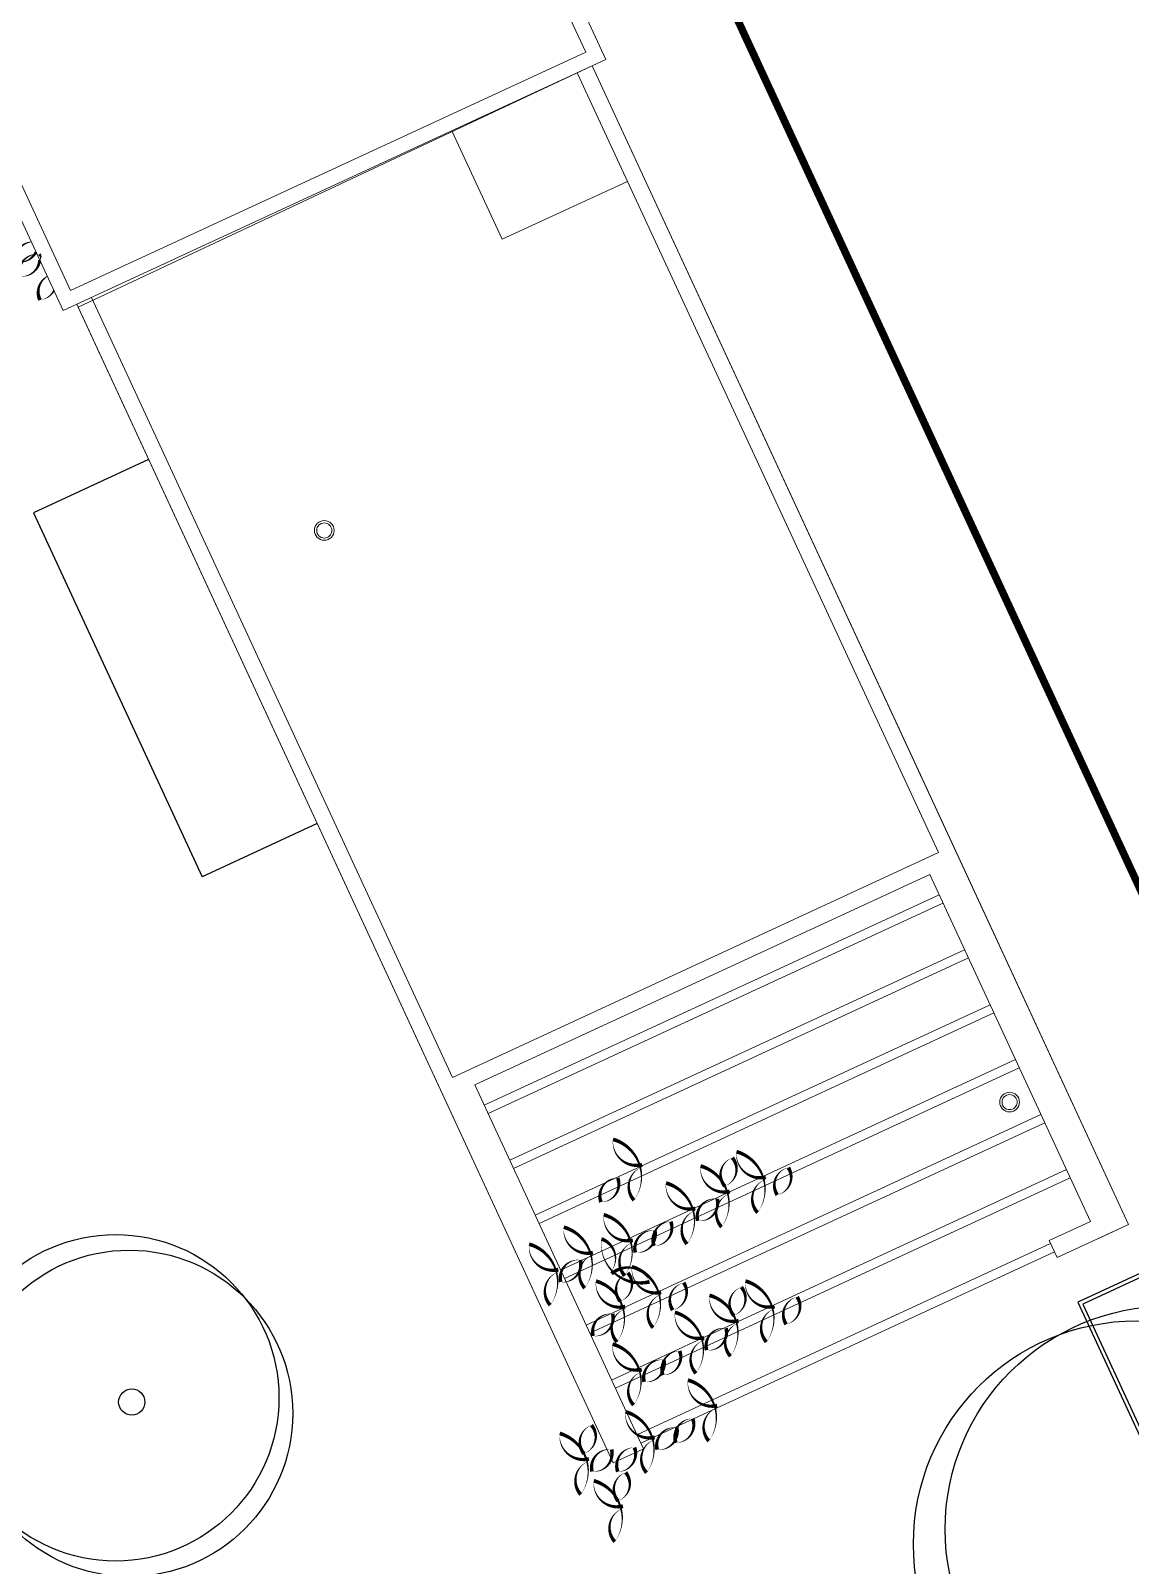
# Model space of a CAD drawing. Header units: metres. Extents: x -183 to 1639, y -350 to 198.
# Drawn here: x 1332.02 to 1346.54, y -24.85 to -4.57 of the extents above; entities that cross this region are included whole.
import ezdxf

# ---------------------------------------------------------------- set-up
doc = ezdxf.new("R2010")
doc.units = ezdxf.units.M
doc.header["$MEASUREMENT"] = 0
doc.linetypes.add('DASHED', pattern=[19.05, 12.7, -6.35])
for name, color, linetype in [('dveře', 3, 'Continuous'), ('PODL0$0$HSV_POD', 7, 'Continuous'), ('SCHODY', 3, 'Continuous'), ('SRAFY-TERÉN', 252, 'Continuous'), ('zariz.predmety', 203, 'Continuous')]:
    doc.layers.add(name, color=color, linetype=linetype)
picture_1 = doc.add_image_def('image4.jpg', size_in_pixel=(1920, 1200))

msp = doc.modelspace()

# ---------------------------------------------------------------- linework, layer by layer
at = {"linetype": 'Continuous', "lineweight": 0, "const_width": 0.1, "flags": 128}
msp.add_lwpolyline([(1336.027, 7.085), (1352.018, -27.463), (1336.582, -34.594, -0.388879), (1328.594, -32.044), (1315.775, -9.656), (1324.595, 1.918)], format="xyb", close=True, dxfattribs=at)
at = {"linetype": 'Continuous', "lineweight": 0, "flags": 128}
msp.add_lwpolyline([(1332.644, -8.223), (1339.713, -23.495), (1340.112, -23.31), (1337.886, -18.5), (1343.894, -15.72), (1346.015, -20.303), (1345.47, -20.555), (1345.575, -20.782), (1346.519, -20.345), (1339.433, -5.035)], close=True, dxfattribs=at)
at = {"layer": 'dveře', "linetype": 'Continuous', "lineweight": 0}
for p, q in [((1339.433, -5.035), (1344.293, -15.535)), ((1339.238, -5.125), (1344.007, -15.43)), ((1337.582, -5.892), (1338.246, -7.327)), ((1339.902, -6.561), (1338.246, -7.327)), ((1332.822, -8.095), (1337.591, -18.4)), ((1332.627, -8.185), (1339.713, -23.495)), ((1337.591, -18.4), (1344.007, -15.43)), ((1344.293, -15.535), (1346.519, -20.345)), ((1337.886, -18.5), (1343.894, -15.72)), ((1343.894, -15.72), (1346.015, -20.303)), ((1337.886, -18.5), (1340.112, -23.31)), ((1346.12, -20.53), (1346.519, -20.345)), ((1340.112, -23.31), (1339.713, -23.495))]:
    msp.add_line(p, q, dxfattribs=at)
msp.add_lwpolyline([(1335.15, 4.696), (1339.614, -4.951), (1332.445, -8.269), (1327.98, 1.377)], close=True, dxfattribs=at)
at = {"layer": 'dveře', "linetype": 'DASHED', "lineweight": 0}
msp.add_lwpolyline([(1335.052, 4.43), (1339.349, -4.854), (1332.543, -8.004), (1328.246, 1.28)], close=True, dxfattribs=at)
at = {"layer": 'dveře', "linetype": 'Continuous', "lineweight": 0}
for centre, radius in [((1335.896, -11.174), 0.13), ((1335.896, -11.174), 0.1), ((1344.948, -18.727), 0.13), ((1344.948, -18.727), 0.1)]:
    msp.add_circle(centre, radius, dxfattribs=at)
at = {"layer": 'PODL0$0$HSV_POD'}
msp.add_line((1336.027, 7.085), (1351.993, -27.475), dxfattribs=at)
at = {"layer": 'SCHODY', "lineweight": 0, "ltscale": 0.25}
for p, q in [((1344.018, -15.988), (1338.01, -18.769)), ((1344.068, -16.097), (1338.061, -18.878)), ((1344.354, -16.714), (1338.346, -19.495)), ((1344.404, -16.823), (1338.397, -19.604)), ((1344.69, -17.44), (1338.682, -20.221)), ((1344.74, -17.549), (1338.733, -20.33)), ((1345.026, -18.166), (1339.018, -20.947)), ((1345.076, -18.275), (1339.069, -21.056)), ((1345.362, -18.892), (1339.354, -21.673)), ((1345.412, -19.001), (1339.405, -21.782)), ((1345.698, -19.618), (1339.69, -22.399)), ((1345.748, -19.727), (1339.741, -22.508)), ((1345.49, -20.596), (1340.026, -23.125)), ((1345.54, -20.705), (1340.077, -23.234))]:
    msp.add_line(p, q, dxfattribs=at)
at = {"layer": 'SRAFY-TERÉN'}
for p, q in [((1333.576, -10.236), (1332.056, -10.94)), ((1332.056, -10.94), (1334.282, -15.75)), ((1335.802, -15.046), (1334.282, -15.75))]:
    msp.add_line(p, q, dxfattribs=at)
for points in [[(1349.307, -26.367), (1346.792, -20.935), (1345.849, -21.372), (1348.363, -26.804)], [(1349.24, -26.343), (1346.768, -21.002), (1345.915, -21.397), (1348.387, -26.738)]]:
    msp.add_lwpolyline(points, close=True, dxfattribs=at)
at = {"layer": 'zariz.predmety', "color": 253, "linetype": 'Continuous', "ltscale": 0.001}
for points in [[(1332.025, -7.361, 0.00923, 0.05, 0.412671), (1331.816, -7.623, 0, 0, 0), (1331.816, -7.623, 0, 0.0355, 0.354878), (1332.087, -7.495, 0, 0, 0)], [(1332.236, -7.818, 0.0108, 0.05, 0.394662), (1332.141, -8.128, 0, 0, 0), (1332.141, -8.128, 0, 0.0249, 0.244136), (1332.324, -8.007, 0, 0, 0)]]:
    msp.add_lwpolyline(points, format="xyseb", dxfattribs=at)
for points in [[(1332.131, -7.525, 0, 0, 0), (1332.131, -7.525, 0, 0.05, 0.520567), (1331.873, -7.816, 0, 0.0414, 0.420023), (1332.137, -7.603, 0, 0.0414, 0.420023)], [(1339.71, -19.219, 0, 0, 0.520567), (1339.71, -19.219, 0, 0.05, 0.520567), (1340.094, -19.555, 0, 0.05, 0.520567), (1340.088, -19.586, 0, 0.05, 0.520567), (1339.987, -20.024, 0, 0.05, 0.520567), (1339.71, -19.219, 0.05, 0.05, 0)], [(1341.186, -19.838, 0, 0, 0.520567), (1341.186, -19.838, 0, 0.05, 0.520567), (1341.286, -19.462, 0, 0.05, 0.520567), (1341.186, -19.838, 0.05, 0.05, 0)], [(1341.341, -19.382, 0, 0, 0.520567), (1341.341, -19.382, 0, 0.05, 0.520567), (1341.726, -19.718, 0, 0.05, 0.520567), (1341.72, -19.749, 0, 0.05, 0.520567), (1341.619, -20.188, 0, 0.05, 0.520567), (1341.341, -19.382, 0.05, 0.05, 0)], [(1340.866, -19.571, 0, 0, 0.520567), (1340.866, -19.571, 0, 0.05, 0.520567), (1341.251, -19.907, 0, 0.05, 0.520567), (1341.245, -19.938, 0, 0.05, 0.520567), (1341.143, -20.377, 0, 0.05, 0.520567), (1340.866, -19.571, 0.05, 0.05, 0)], [(1342.025, -19.593, 0, 0, 0.520567), (1342.025, -19.593, 0, 0.05, 0.520567), (1341.879, -19.954, 0, 0.05, 0.520567), (1342.025, -19.593, 0.05, 0.05, 0)], [(1339.551, -20.048, 0, 0, 0.520567), (1339.551, -20.048, 0, 0.05, 0.520567), (1339.772, -19.729, 0, 0.05, 0.520567), (1339.551, -20.048, 0.05, 0.05, 0)], [(1340.41, -19.796, 0, 0, 0.520567), (1340.41, -19.796, 0, 0.05, 0.520567), (1340.795, -20.132, 0, 0.05, 0.520567), (1340.789, -20.163, 0, 0.05, 0.520567), (1340.687, -20.602, 0, 0.05, 0.520567), (1340.41, -19.796, 0.05, 0.05, 0)], [(1341.086, -20.006, 0, 0, 0.520567), (1341.086, -20.006, 0, 0.05, 0.520567), (1340.827, -20.296, 0, 0.05, 0.520567), (1341.086, -20.006, 0.05, 0.05, 0)], [(1339.587, -20.215, 0, 0, 0.520567), (1339.587, -20.215, 0, 0.05, 0.520567), (1339.971, -20.551, 0, 0.05, 0.520567), (1339.965, -20.583, 0, 0.05, 0.520567), (1339.864, -21.021, 0, 0.05, 0.520567), (1339.587, -20.215, 0.05, 0.05, 0)], [(1339.059, -20.379, 0, 0, 0.520567), (1339.059, -20.379, 0, 0.05, 0.520567), (1339.443, -20.715, 0, 0.05, 0.520567), (1339.437, -20.746, 0, 0.05, 0.520567), (1339.336, -21.185, 0, 0.05, 0.520567), (1339.059, -20.379, 0.05, 0.05, 0)], [(1340.262, -20.425, 0, 0, 0.520567), (1340.262, -20.425, 0, 0.05, 0.520567), (1340.004, -20.715, 0, 0.05, 0.520567), (1340.262, -20.425, 0.05, 0.05, 0)], [(1340.252, -20.626, 0, 0, 0.520567), (1340.252, -20.626, 0, 0.05, 0.520567), (1340.473, -20.306, 0, 0.05, 0.520567), (1340.252, -20.626, 0.05, 0.05, 0)], [(1338.602, -20.604, 0, 0, 0.520567), (1338.602, -20.604, 0, 0.05, 0.520567), (1338.987, -20.94, 0, 0.05, 0.520567), (1338.981, -20.971, 0, 0.05, 0.520567), (1338.88, -21.41, 0, 0.05, 0.520567), (1338.602, -20.604, 0.05, 0.05, 0)], [(1340.192, -21.102, 0, 0, 0.520567), (1340.192, -21.102, 0, 0.05, 0.520567), (1339.692, -20.997, 0, 0.05, 0.520567), (1339.683, -20.967, 0, 0.05, 0.520567), (1339.556, -20.535, 0, 0.05, 0.520567), (1340.192, -21.102, 0.05, 0.05, 0)], [(1339.278, -20.814, 0, 0, 0.520567), (1339.278, -20.814, 0, 0.05, 0.520567), (1339.019, -21.104, 0, 0.05, 0.520567), (1339.278, -20.814, 0.05, 0.05, 0)], [(1339.96, -20.903, 0, 0, 0.520567), (1339.96, -20.903, 0, 0.05, 0.520567), (1340.345, -21.239, 0, 0.05, 0.520567), (1340.339, -21.27, 0, 0.05, 0.520567), (1340.238, -21.708, 0, 0.05, 0.520567), (1339.96, -20.903, 0.05, 0.05, 0)], [(1339.485, -21.092, 0, 0, 0.520567), (1339.485, -21.092, 0, 0.05, 0.520567), (1339.87, -21.428, 0, 0.05, 0.520567), (1339.864, -21.459, 0, 0.05, 0.520567), (1339.762, -21.897, 0, 0.05, 0.520567), (1339.485, -21.092, 0.05, 0.05, 0)], [(1339.805, -21.359, 0, 0, 0.520567), (1339.805, -21.359, 0, 0.05, 0.520567), (1339.905, -20.983, 0, 0.05, 0.520567), (1339.805, -21.359, 0.05, 0.05, 0)], [(1341.459, -21.091, 0, 0, 0.520567), (1341.459, -21.091, 0, 0.05, 0.520567), (1341.844, -21.427, 0, 0.05, 0.520567), (1341.837, -21.458, 0, 0.05, 0.520567), (1341.736, -21.896, 0, 0.05, 0.520567), (1341.459, -21.091, 0.05, 0.05, 0)], [(1340.644, -21.114, 0, 0, 0.520567), (1340.644, -21.114, 0, 0.05, 0.520567), (1340.498, -21.475, 0, 0.05, 0.520567), (1340.644, -21.114, 0.05, 0.05, 0)], [(1340.984, -21.28, 0, 0, 0.520567), (1340.984, -21.28, 0, 0.05, 0.520567), (1341.368, -21.616, 0, 0.05, 0.520567), (1341.362, -21.647, 0, 0.05, 0.520567), (1341.261, -22.085, 0, 0.05, 0.520567), (1340.984, -21.28, 0.05, 0.05, 0)], [(1341.304, -21.547, 0, 0, 0.520567), (1341.304, -21.547, 0, 0.05, 0.520567), (1341.404, -21.171, 0, 0.05, 0.520567), (1341.304, -21.547, 0.05, 0.05, 0)], [(1342.142, -21.302, 0, 0, 0.520567), (1342.142, -21.302, 0, 0.05, 0.520567), (1341.997, -21.663, 0, 0.05, 0.520567), (1342.142, -21.302, 0.05, 0.05, 0)], [(1340.528, -21.505, 0, 0, 0.520567), (1340.528, -21.505, 0, 0.05, 0.520567), (1340.912, -21.841, 0, 0.05, 0.520567), (1340.906, -21.872, 0, 0.05, 0.520567), (1340.805, -22.311, 0, 0.05, 0.520567), (1340.528, -21.505, 0.05, 0.05, 0)], [(1339.705, -21.526, 0, 0, 0.520567), (1339.705, -21.526, 0, 0.05, 0.520567), (1339.446, -21.817, 0, 0.05, 0.520567), (1339.705, -21.526, 0.05, 0.05, 0)], [(1341.203, -21.714, 0, 0, 0.520567), (1341.203, -21.714, 0, 0.05, 0.520567), (1340.945, -22.005, 0, 0.05, 0.520567), (1341.203, -21.714, 0.05, 0.05, 0)], [(1339.704, -21.924, 0, 0, 0.520567), (1339.704, -21.924, 0, 0.05, 0.520567), (1340.089, -22.26, 0, 0.05, 0.520567), (1340.082, -22.291, 0, 0.05, 0.520567), (1339.981, -22.73, 0, 0.05, 0.520567), (1339.704, -21.924, 0.05, 0.05, 0)], [(1340.369, -22.335, 0, 0, 0.520567), (1340.369, -22.335, 0, 0.05, 0.520567), (1340.59, -22.015, 0, 0.05, 0.520567), (1340.369, -22.335, 0.05, 0.05, 0)], [(1340.38, -22.133, 0, 0, 0.520567), (1340.38, -22.133, 0, 0.05, 0.520567), (1340.121, -22.424, 0, 0.05, 0.520567), (1340.38, -22.133, 0.05, 0.05, 0)], [(1340.699, -22.4, 0, 0, 0.520567), (1340.699, -22.4, 0, 0.05, 0.520567), (1341.084, -22.736, 0, 0.05, 0.520567), (1341.078, -22.767, 0, 0.05, 0.520567), (1340.976, -23.205, 0, 0.05, 0.520567), (1340.699, -22.4, 0.05, 0.05, 0)], [(1339.876, -22.819, 0, 0, 0.520567), (1339.876, -22.819, 0, 0.05, 0.520567), (1340.26, -23.155, 0, 0.05, 0.520567), (1340.254, -23.186, 0, 0.05, 0.520567), (1340.153, -23.624, 0, 0.05, 0.520567), (1339.876, -22.819, 0.05, 0.05, 0)], [(1340.541, -23.229, 0, 0, 0.520567), (1340.541, -23.229, 0, 0.05, 0.520567), (1340.762, -22.909, 0, 0.05, 0.520567), (1340.541, -23.229, 0.05, 0.05, 0)], [(1339.006, -23.105, 0, 0, 0.520567), (1339.006, -23.105, 0, 0.05, 0.520567), (1339.391, -23.441, 0, 0.05, 0.520567), (1339.385, -23.472, 0, 0.05, 0.520567), (1339.283, -23.911, 0, 0.05, 0.520567), (1339.006, -23.105, 0.05, 0.05, 0)], [(1339.326, -23.372, 0, 0, 0.520567), (1339.326, -23.372, 0, 0.05, 0.520567), (1339.426, -22.996, 0, 0.05, 0.520567), (1339.326, -23.372, 0.05, 0.05, 0)], [(1340.551, -23.028, 0, 0, 0.520567), (1340.551, -23.028, 0, 0.05, 0.520567), (1340.293, -23.319, 0, 0.05, 0.520567), (1340.551, -23.028, 0.05, 0.05, 0)], [(1339.691, -23.317, 0, 0, 0.520567), (1339.691, -23.317, 0, 0.05, 0.520567), (1339.432, -23.607, 0, 0.05, 0.520567), (1339.691, -23.317, 0.05, 0.05, 0)], [(1339.773, -23.611, 0, 0, 0.520567), (1339.773, -23.611, 0, 0.05, 0.520567), (1339.994, -23.291, 0, 0.05, 0.520567), (1339.773, -23.611, 0.05, 0.05, 0)], [(1339.456, -23.73, 0, 0, 0.520567), (1339.456, -23.73, 0, 0.05, 0.520567), (1339.841, -24.066, 0, 0.05, 0.520567), (1339.834, -24.097, 0, 0.05, 0.520567), (1339.733, -24.535, 0, 0.05, 0.520567), (1339.456, -23.73, 0.05, 0.05, 0)], [(1339.776, -23.997, 0, 0, 0.520567), (1339.776, -23.997, 0, 0.05, 0.520567), (1339.876, -23.621, 0, 0.05, 0.520567), (1339.776, -23.997, 0.05, 0.05, 0)]]:
    msp.add_lwpolyline(points, format="xyseb", close=True, dxfattribs=at)
for centre, radius in [((1333.14, -22.634), 2.157), ((1333.322, -22.84), 2.157), ((1347.047, -24.372), 2.95), ((1346.627, -24.567), 2.95), ((1333.353, -22.69), 0.173)]:
    msp.add_circle(centre, radius, dxfattribs=at)

# ---------------------------------------------------------------- pictures from other files: only their frames are drawn
at = {"linetype": 'Continuous', "lineweight": 0}
image = msp.add_image(picture_1, insert=(964.664, -223.51), size_in_units=(674.116, 421.322), dxfattribs=at)
image.dxf.flags = 7

doc.saveas('drawing.dxf')
